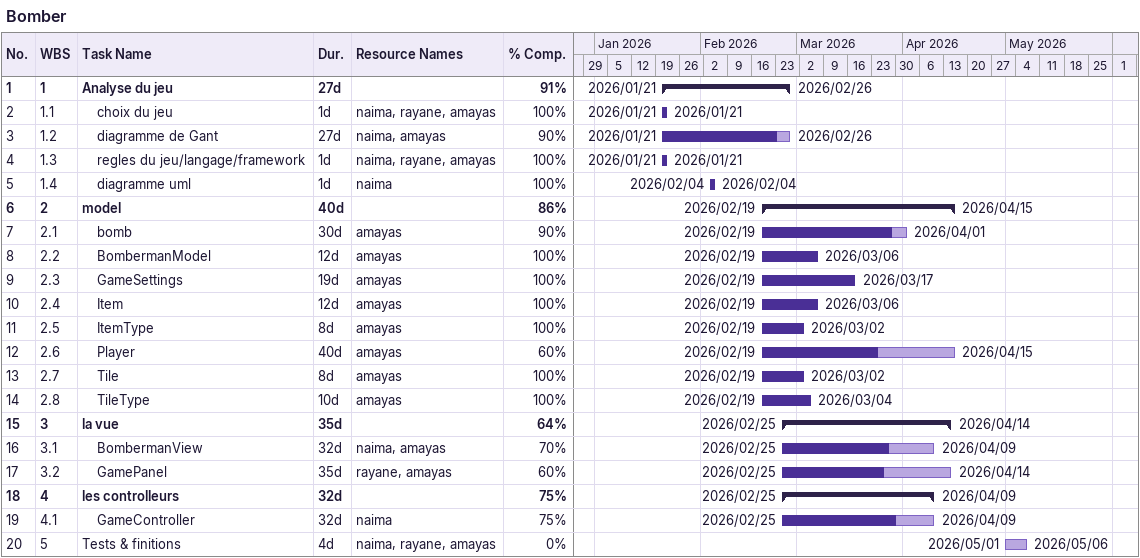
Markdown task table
Bomber

| ID | WBS | Task | Duration | Start | Finish | Resources | % complete |
|---|---|---|---|---|---|---|---|
| 1 | 1 | **Analyse du jeu** | 27d | 2026-01-21 | 2026-02-26 |  | 91 |
| 2 | 1.1 | choix du jeu | 1d | 2026-01-21 | 2026-01-21 | naima, rayane, amayas | 100 |
| 3 | 1.2 | diagramme de Gant | 27d | 2026-01-21 | 2026-02-26 | naima, amayas | 90 |
| 4 | 1.3 | regles du jeu/langage/framework | 1d | 2026-01-21 | 2026-01-21 | naima, rayane, amayas | 100 |
| 5 | 1.4 | diagramme uml | 1d | 2026-02-04 | 2026-02-04 | naima | 100 |
| 6 | 2 | **model** | 40d | 2026-02-19 | 2026-04-15 |  | 86 |
| 7 | 2.1 | bomb | 30d | 2026-02-19 | 2026-04-01 | amayas | 90 |
| 8 | 2.2 | BombermanModel | 12d | 2026-02-19 | 2026-03-06 | amayas | 100 |
| 9 | 2.3 | GameSettings | 19d | 2026-02-19 | 2026-03-17 | amayas | 100 |
| 10 | 2.4 | Item | 12d | 2026-02-19 | 2026-03-06 | amayas | 100 |
| 11 | 2.5 | ItemType | 8d | 2026-02-19 | 2026-03-02 | amayas | 100 |
| 12 | 2.6 | Player | 40d | 2026-02-19 | 2026-04-15 | amayas | 60 |
| 13 | 2.7 | Tile | 8d | 2026-02-19 | 2026-03-02 | amayas | 100 |
| 14 | 2.8 | TileType | 10d | 2026-02-19 | 2026-03-04 | amayas | 100 |
| 15 | 3 | **la vue** | 35d | 2026-02-25 | 2026-04-14 |  | 64 |
| 16 | 3.1 | BombermanView | 32d | 2026-02-25 | 2026-04-09 | naima, amayas | 70 |
| 17 | 3.2 | GamePanel | 35d | 2026-02-25 | 2026-04-14 | rayane, amayas | 60 |
| 18 | 4 | **les controlleurs** | 32d | 2026-02-25 | 2026-04-09 |  | 75 |
| 19 | 4.1 | GameController | 32d | 2026-02-25 | 2026-04-09 | naima | 75 |
| 20 | 5 | Tests & finitions | 4d | 2026-05-01 | 2026-05-06 | naima, rayane, amayas | 0 |
